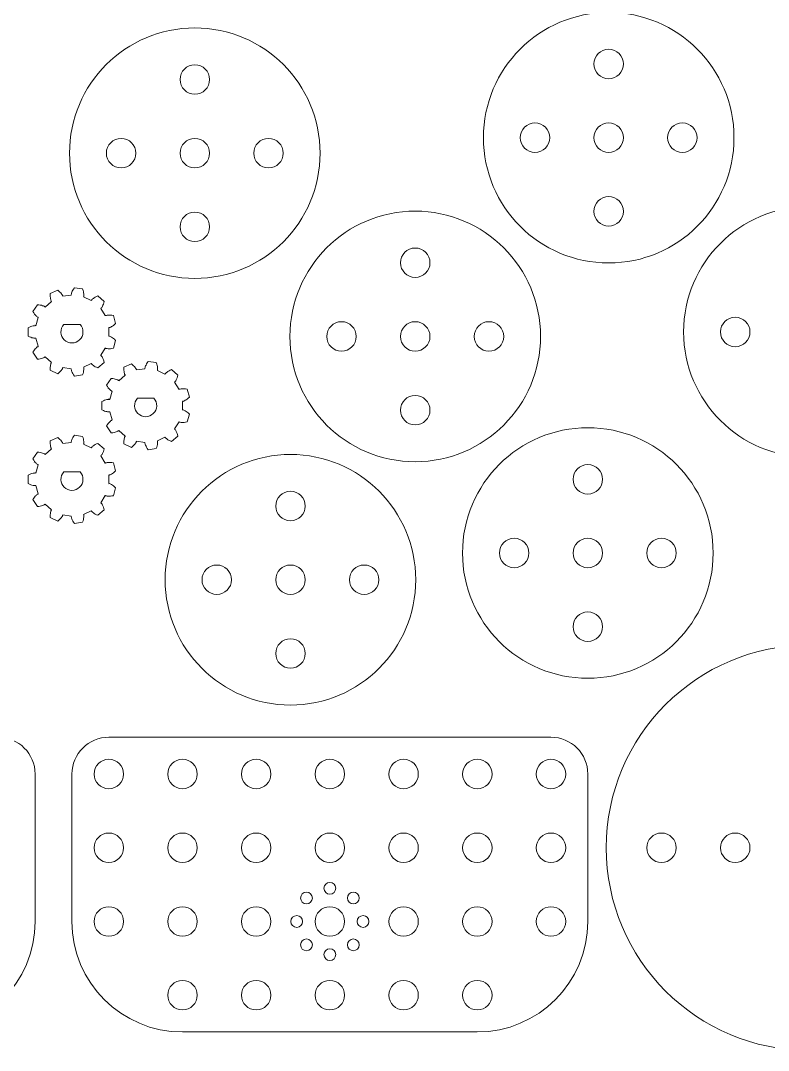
# Model space of a CAD drawing. Extents: x 2 to 290, y 2 to 418.
# Drawn here: x 73 to 174.5, y 2.5 to 142.2 of the extents above; entities that cross this region are included whole.
import ezdxf

# ---------------------------------------------------------------- set-up
doc = ezdxf.new("R2010")
doc.units = 0
doc.layers.add('layer 1', color=1, linetype='Continuous', lineweight=0)

msp = doc.modelspace()

# ---------------------------------------------------------------- linework, layer by layer
at = {"layer": 'layer 1', "lineweight": 0}
for p, q in [((77.04, 104.99), (77.05, 105.2)), ((77.05, 104.8), (77.04, 104.99)), ((78.07, 105.67), (77.05, 105.2)), ((77.05, 105.2), (77.05, 105.2)), ((78.23, 105.54), (78.07, 105.67)), ((78.07, 105.67), (78.07, 105.67)), ((78.37, 105.41), (78.23, 105.54)), ((78.48, 105.29), (78.37, 105.41)), ((78.57, 105.18), (78.48, 105.29)), ((78.64, 105.08), (78.57, 105.18)), ((78.7, 105), (78.64, 105.08)), ((78.73, 104.93), (78.7, 105)), ((78.76, 104.88), (78.73, 104.93)), ((78.77, 104.85), (78.76, 104.88)), ((79.9, 105), (78.77, 104.84)), ((78.77, 104.84), (78.77, 104.85)), ((79.9, 105.04), (79.91, 105.1)), ((79.9, 105.01), (79.9, 105.04)), ((79.9, 105), (79.9, 105.01)), ((79.91, 105.1), (79.93, 105.17)), ((79.93, 105.17), (79.95, 105.27)), ((79.95, 105.27), (79.99, 105.38)), ((79.99, 105.38), (80.05, 105.51)), ((80.05, 105.51), (80.12, 105.66)), ((80.12, 105.66), (80.22, 105.82)), ((80.22, 105.82), (80.34, 105.99)), ((80.34, 105.99), (80.34, 105.99)), ((81.45, 105.83), (80.34, 105.99)), ((81.51, 105.63), (81.45, 105.83)), ((81.45, 105.83), (81.45, 105.83)), ((81.56, 105.45), (81.51, 105.63)), ((81.59, 105.29), (81.56, 105.45)), ((81.61, 105.15), (81.59, 105.29)), ((81.6, 104.85), (81.61, 104.93)), ((81.6, 104.8), (81.6, 104.85)), ((81.61, 105.03), (81.61, 105.15)), ((81.61, 104.93), (81.61, 105.03)), ((83.34, 104.8), (83.53, 104.88)), ((83.53, 104.88), (83.53, 104.88)), ((84.38, 104.15), (83.53, 104.88)), ((75.32, 103.7), (74.71, 102.76)), ((75.53, 103.68), (75.32, 103.7)), ((75.32, 103.7), (75.32, 103.7)), ((75.71, 103.65), (75.53, 103.68)), ((75.87, 103.61), (75.71, 103.65)), ((76.01, 103.56), (75.87, 103.61)), ((76.12, 103.52), (76.01, 103.56)), ((76.21, 103.48), (76.12, 103.52)), ((76.28, 103.44), (76.21, 103.48)), ((76.32, 103.41), (76.28, 103.44)), ((77.22, 104.13), (76.36, 103.38)), ((77.07, 104.64), (77.05, 104.8)), ((77.09, 104.5), (77.07, 104.64)), ((77.12, 104.38), (77.09, 104.5)), ((77.15, 104.29), (77.12, 104.38)), ((77.18, 104.22), (77.15, 104.29)), ((77.2, 104.17), (77.18, 104.22)), ((77.21, 104.14), (77.2, 104.17)), ((77.22, 104.13), (77.21, 104.14)), ((81.59, 104.77), (81.6, 104.8)), ((81.59, 104.76), (81.59, 104.77)), ((82.62, 104.28), (81.59, 104.76)), ((82.62, 104.28), (82.63, 104.29)), ((82.63, 104.29), (82.65, 104.32)), ((82.65, 104.32), (82.69, 104.36)), ((82.69, 104.36), (82.74, 104.41)), ((82.74, 104.41), (82.81, 104.48)), ((82.81, 104.48), (82.91, 104.55)), ((82.91, 104.55), (83.03, 104.63)), ((83.03, 104.63), (83.17, 104.72)), ((83.17, 104.72), (83.34, 104.8)), ((84.08, 103.38), (84.14, 103.49)), ((84.14, 103.49), (84.2, 103.61)), ((84.2, 103.61), (84.27, 103.77)), ((84.27, 103.77), (84.33, 103.94)), ((84.33, 103.94), (84.38, 104.15)), ((84.38, 104.15), (84.38, 104.15)), ((74.82, 102.58), (74.71, 102.76)), ((74.71, 102.76), (74.71, 102.76)), ((74.93, 102.42), (74.82, 102.58)), ((74.84, 102.26), (74.84, 102.26)), ((75.03, 102.3), (74.93, 102.42)), ((75.13, 102.19), (75.03, 102.3)), ((75.21, 102.11), (75.13, 102.19)), ((75.29, 102.04), (75.21, 102.11)), ((75.35, 102), (75.29, 102.04)), ((76.35, 103.39), (76.32, 103.41)), ((76.36, 103.38), (76.35, 103.39)), ((84.53, 102.21), (83.91, 103.17)), ((83.91, 103.17), (83.92, 103.17)), ((83.92, 103.17), (83.94, 103.2)), ((83.94, 103.2), (83.98, 103.24)), ((83.98, 103.24), (84.03, 103.3)), ((84.03, 103.3), (84.08, 103.38)), ((84.53, 102.21), (84.54, 102.21)), ((84.54, 102.21), (84.57, 102.22)), ((84.57, 102.22), (84.62, 102.24)), ((84.62, 102.24), (84.7, 102.25)), ((84.7, 102.25), (84.8, 102.27)), ((84.8, 102.27), (84.92, 102.28)), ((84.92, 102.28), (85.06, 102.28)), ((85.06, 102.28), (85.22, 102.28)), ((85.22, 102.28), (85.41, 102.26)), ((85.41, 102.26), (85.62, 102.22)), ((85.62, 102.22), (85.62, 102.22)), ((85.93, 101.14), (85.62, 102.22)), ((74.26, 100.65), (74.07, 100.56)), ((74.43, 100.73), (74.26, 100.65)), ((74.58, 100.78), (74.43, 100.73)), ((74.72, 100.82), (74.58, 100.78)), ((74.84, 100.84), (74.72, 100.82)), ((74.94, 100.85), (74.84, 100.84)), ((75.02, 100.86), (74.94, 100.85)), ((74.98, 100.98), (74.98, 100.98)), ((75.07, 100.86), (75.02, 100.86)), ((75.1, 100.85), (75.07, 100.86)), ((75.12, 100.85), (75.1, 100.85)), ((75.44, 101.95), (75.12, 100.85)), ((75.4, 101.97), (75.35, 102)), ((75.43, 101.95), (75.4, 101.97)), ((75.44, 101.95), (75.43, 101.95)), ((81.12, 101), (78.88, 101)), ((85.01, 100.64), (85.01, 100.64)), ((85.11, 100.59), (85.18, 100.62)), ((85.18, 100.62), (85.27, 100.66)), ((85.27, 100.66), (85.38, 100.72)), ((85.38, 100.72), (85.5, 100.79)), ((85.5, 100.79), (85.63, 100.89)), ((85.63, 100.89), (85.78, 101)), ((85.78, 101), (85.93, 101.14)), ((85.93, 101.14), (85.93, 101.14)), ((74.07, 100.56), (74.07, 100.56)), ((74.07, 100.56), (74.07, 99.44)), ((74.26, 99.35), (74.07, 99.44)), ((74.07, 99.44), (74.07, 99.44)), ((74.43, 99.27), (74.26, 99.35)), ((74.58, 99.22), (74.43, 99.27)), ((85.01, 99.43), (85.01, 100.57)), ((85.01, 100.57), (85.02, 100.57)), ((85.01, 99.43), (85.02, 99.43)), ((85.01, 99.36), (85.01, 99.36)), ((85.02, 100.57), (85.05, 100.58)), ((85.02, 99.43), (85.05, 99.42)), ((85.05, 100.58), (85.11, 100.59)), ((85.05, 99.42), (85.11, 99.41)), ((85.11, 99.41), (85.18, 99.38)), ((85.18, 99.38), (85.27, 99.34)), ((85.27, 99.34), (85.38, 99.28)), ((85.38, 99.28), (85.5, 99.21)), ((74.72, 99.18), (74.58, 99.22)), ((74.84, 99.16), (74.72, 99.18)), ((74.94, 99.15), (74.84, 99.16)), ((75.02, 99.14), (74.94, 99.15)), ((75.07, 99.14), (75.02, 99.14)), ((75.1, 99.15), (75.07, 99.14)), ((75.12, 99.15), (75.1, 99.15)), ((75.12, 99.15), (75.44, 98.05)), ((75.21, 97.89), (75.13, 97.81)), ((75.29, 97.96), (75.21, 97.89)), ((75.35, 98), (75.29, 97.96)), ((75.4, 98.03), (75.35, 98)), ((75.43, 98.05), (75.4, 98.03)), ((75.44, 98.05), (75.43, 98.05)), ((85.5, 99.21), (85.63, 99.11)), ((85.62, 97.78), (85.93, 98.86)), ((85.63, 99.11), (85.78, 99)), ((85.78, 99), (85.93, 98.86)), ((85.93, 98.86), (85.93, 98.86)), ((74.82, 97.42), (74.71, 97.24)), ((74.71, 97.24), (74.71, 97.24)), ((74.71, 97.24), (75.32, 96.3)), ((74.93, 97.58), (74.82, 97.42)), ((75.03, 97.7), (74.93, 97.58)), ((75.13, 97.81), (75.03, 97.7)), ((76.01, 96.44), (75.87, 96.39)), ((76.12, 96.48), (76.01, 96.44)), ((76.21, 96.52), (76.12, 96.48)), ((76.28, 96.56), (76.21, 96.52)), ((76.32, 96.59), (76.28, 96.56)), ((76.35, 96.61), (76.32, 96.59)), ((76.36, 96.62), (76.35, 96.61)), ((76.36, 96.62), (77.22, 95.87)), ((83.91, 96.83), (84.53, 97.79)), ((83.91, 96.83), (83.92, 96.83)), ((83.92, 96.83), (83.94, 96.8)), ((83.94, 96.8), (83.98, 96.76)), ((83.98, 96.76), (84.03, 96.7)), ((84.03, 96.7), (84.08, 96.62)), ((84.08, 96.62), (84.14, 96.51)), ((84.14, 96.51), (84.2, 96.39)), ((84.53, 97.79), (84.54, 97.79)), ((84.54, 97.79), (84.57, 97.78)), ((84.57, 97.78), (84.62, 97.76)), ((84.62, 97.76), (84.7, 97.75)), ((84.7, 97.75), (84.8, 97.73)), ((84.8, 97.73), (84.92, 97.72)), ((84.92, 97.72), (85.06, 97.72)), ((85.06, 97.72), (85.22, 97.72)), ((85.22, 97.72), (85.41, 97.74)), ((85.41, 97.74), (85.62, 97.78)), ((85.62, 97.78), (85.62, 97.78)), ((75.53, 96.32), (75.32, 96.3)), ((75.32, 96.3), (75.32, 96.3)), ((75.71, 96.35), (75.53, 96.32)), ((75.87, 96.39), (75.71, 96.35)), ((77.05, 95.2), (77.04, 95.01)), ((77.07, 95.36), (77.05, 95.2)), ((77.09, 95.5), (77.07, 95.36)), ((77.12, 95.62), (77.09, 95.5)), ((77.15, 95.71), (77.12, 95.62)), ((77.18, 95.78), (77.15, 95.71)), ((77.2, 95.83), (77.18, 95.78)), ((77.21, 95.86), (77.2, 95.83)), ((77.22, 95.87), (77.21, 95.86)), ((78.73, 95.07), (78.7, 95)), ((78.76, 95.12), (78.73, 95.07)), ((78.77, 95.15), (78.76, 95.12)), ((78.77, 95.16), (78.77, 95.15)), ((78.77, 95.16), (79.9, 95)), ((81.59, 95.24), (82.62, 95.72)), ((81.59, 95.24), (81.59, 95.23)), ((81.59, 95.23), (81.6, 95.2)), ((81.6, 95.2), (81.6, 95.15)), ((81.6, 95.15), (81.61, 95.07)), ((81.61, 95.07), (81.61, 94.97)), ((82.62, 95.72), (82.63, 95.71)), ((82.63, 95.71), (82.65, 95.68)), ((82.65, 95.68), (82.69, 95.64)), ((82.69, 95.64), (82.74, 95.59)), ((82.74, 95.59), (82.81, 95.52)), ((82.81, 95.52), (82.91, 95.45)), ((82.91, 95.45), (83.03, 95.37)), ((83.03, 95.37), (83.17, 95.28)), ((83.17, 95.28), (83.34, 95.2)), ((83.34, 95.2), (83.53, 95.12)), ((83.53, 95.12), (84.38, 95.85)), ((83.53, 95.12), (83.53, 95.12)), ((84.2, 96.39), (84.27, 96.23)), ((84.27, 96.23), (84.33, 96.06)), ((84.33, 96.06), (84.38, 95.85)), ((84.38, 95.85), (84.38, 95.85)), ((87.04, 94.99), (87.05, 95.2)), ((88.07, 95.67), (87.05, 95.2)), ((87.05, 95.2), (87.05, 95.2)), ((88.23, 95.54), (88.07, 95.67)), ((88.07, 95.67), (88.07, 95.67)), ((88.37, 95.41), (88.23, 95.54)), ((88.48, 95.29), (88.37, 95.41)), ((88.57, 95.18), (88.48, 95.29)), ((88.64, 95.08), (88.57, 95.18)), ((88.7, 95), (88.64, 95.08)), ((89.9, 95.04), (89.91, 95.1)), ((89.9, 95.01), (89.9, 95.04)), ((89.91, 95.1), (89.93, 95.17)), ((89.93, 95.17), (89.95, 95.27)), ((89.95, 95.27), (89.99, 95.38)), ((89.99, 95.38), (90.05, 95.51)), ((90.05, 95.51), (90.12, 95.66)), ((90.12, 95.66), (90.22, 95.82)), ((90.22, 95.82), (90.34, 95.99)), ((90.34, 95.99), (90.34, 95.99)), ((91.45, 95.83), (90.34, 95.99)), ((91.51, 95.63), (91.45, 95.83)), ((91.45, 95.83), (91.45, 95.83)), ((91.56, 95.45), (91.51, 95.63)), ((91.59, 95.29), (91.56, 95.45)), ((91.61, 95.15), (91.59, 95.29)), ((91.61, 95.03), (91.61, 95.15)), ((77.04, 95.01), (77.05, 94.8)), ((77.05, 94.8), (77.05, 94.8)), ((77.05, 94.8), (78.07, 94.33)), ((78.23, 94.46), (78.07, 94.33)), ((78.07, 94.33), (78.07, 94.33)), ((78.37, 94.59), (78.23, 94.46)), ((78.48, 94.71), (78.37, 94.59)), ((78.57, 94.82), (78.48, 94.71)), ((78.64, 94.92), (78.57, 94.82)), ((78.7, 95), (78.64, 94.92)), ((79.9, 95), (79.9, 94.99)), ((79.9, 94.99), (79.9, 94.96)), ((79.9, 94.96), (79.91, 94.9)), ((79.91, 94.9), (79.93, 94.83)), ((79.93, 94.83), (79.95, 94.73)), ((79.95, 94.73), (79.99, 94.62)), ((79.99, 94.62), (80.05, 94.49)), ((80.05, 94.49), (80.12, 94.34)), ((80.12, 94.34), (80.22, 94.18)), ((80.22, 94.18), (80.34, 94.01)), ((80.34, 94.01), (81.45, 94.17)), ((80.34, 94.01), (80.34, 94.01)), ((81.51, 94.37), (81.45, 94.17)), ((81.45, 94.17), (81.45, 94.17)), ((81.56, 94.55), (81.51, 94.37)), ((81.59, 94.71), (81.56, 94.55)), ((81.61, 94.85), (81.59, 94.71)), ((81.61, 94.97), (81.61, 94.85)), ((85.32, 93.7), (84.71, 92.76)), ((85.53, 93.68), (85.32, 93.7)), ((85.32, 93.7), (85.32, 93.7)), ((85.71, 93.65), (85.53, 93.68)), ((85.87, 93.61), (85.71, 93.65)), ((87.22, 94.13), (86.36, 93.38)), ((87.05, 94.8), (87.04, 94.99)), ((87.07, 94.64), (87.05, 94.8)), ((87.09, 94.5), (87.07, 94.64)), ((87.12, 94.38), (87.09, 94.5)), ((87.15, 94.29), (87.12, 94.38)), ((87.18, 94.22), (87.15, 94.29)), ((87.2, 94.17), (87.18, 94.22)), ((87.21, 94.14), (87.2, 94.17)), ((87.22, 94.13), (87.21, 94.14)), ((88.73, 94.93), (88.7, 95)), ((88.76, 94.88), (88.73, 94.93)), ((88.77, 94.85), (88.76, 94.88)), ((89.9, 95), (88.77, 94.84)), ((88.77, 94.84), (88.77, 94.85)), ((89.9, 95), (89.9, 95.01)), ((91.59, 94.77), (91.6, 94.8)), ((91.59, 94.76), (91.59, 94.77)), ((92.62, 94.28), (91.59, 94.76)), ((91.6, 94.85), (91.61, 94.93)), ((91.6, 94.8), (91.6, 94.85)), ((91.61, 94.93), (91.61, 95.03)), ((92.62, 94.28), (92.63, 94.29)), ((92.63, 94.29), (92.65, 94.32)), ((92.65, 94.32), (92.69, 94.36)), ((92.69, 94.36), (92.74, 94.41)), ((92.74, 94.41), (92.81, 94.48)), ((92.81, 94.48), (92.91, 94.55)), ((92.91, 94.55), (93.03, 94.63)), ((93.03, 94.63), (93.17, 94.72)), ((93.17, 94.72), (93.34, 94.8)), ((93.34, 94.8), (93.53, 94.88)), ((93.53, 94.88), (93.53, 94.88)), ((94.38, 94.15), (93.53, 94.88)), ((94.2, 93.61), (94.27, 93.77)), ((94.27, 93.77), (94.33, 93.94)), ((94.33, 93.94), (94.38, 94.15)), ((94.38, 94.15), (94.38, 94.15)), ((84.82, 92.58), (84.71, 92.76)), ((84.71, 92.76), (84.71, 92.76)), ((84.93, 92.42), (84.82, 92.58)), ((84.84, 92.26), (84.84, 92.26)), ((85.03, 92.3), (84.93, 92.42)), ((85.13, 92.19), (85.03, 92.3)), ((86.01, 93.56), (85.87, 93.61)), ((86.12, 93.52), (86.01, 93.56)), ((86.21, 93.48), (86.12, 93.52)), ((86.28, 93.44), (86.21, 93.48)), ((86.32, 93.41), (86.28, 93.44)), ((86.35, 93.39), (86.32, 93.41)), ((86.36, 93.38), (86.35, 93.39)), ((94.53, 92.21), (93.91, 93.17)), ((93.91, 93.17), (93.92, 93.17)), ((93.92, 93.17), (93.94, 93.2)), ((93.94, 93.2), (93.98, 93.24)), ((93.98, 93.24), (94.03, 93.3)), ((94.03, 93.3), (94.08, 93.38)), ((94.08, 93.38), (94.14, 93.49)), ((94.14, 93.49), (94.2, 93.61)), ((94.57, 92.22), (94.62, 92.24)), ((94.62, 92.24), (94.7, 92.25)), ((94.7, 92.25), (94.8, 92.27)), ((94.8, 92.27), (94.92, 92.28)), ((94.92, 92.28), (95.06, 92.28)), ((95.06, 92.28), (95.22, 92.28)), ((95.22, 92.28), (95.41, 92.26)), ((95.41, 92.26), (95.62, 92.22)), ((84.84, 90.84), (84.72, 90.82)), ((84.94, 90.85), (84.84, 90.84)), ((85.02, 90.86), (84.94, 90.85)), ((84.98, 90.98), (84.98, 90.98)), ((85.07, 90.86), (85.02, 90.86)), ((85.1, 90.85), (85.07, 90.86)), ((85.12, 90.85), (85.1, 90.85)), ((85.44, 91.95), (85.12, 90.85)), ((85.21, 92.11), (85.13, 92.19)), ((85.29, 92.04), (85.21, 92.11)), ((85.35, 92), (85.29, 92.04)), ((85.4, 91.97), (85.35, 92)), ((85.43, 91.95), (85.4, 91.97)), ((85.44, 91.95), (85.43, 91.95)), ((91.12, 91), (88.88, 91)), ((94.53, 92.21), (94.54, 92.21)), ((94.54, 92.21), (94.57, 92.22)), ((95.5, 90.79), (95.63, 90.89)), ((95.62, 92.22), (95.62, 92.22)), ((95.93, 91.14), (95.62, 92.22)), ((95.63, 90.89), (95.78, 91)), ((95.78, 91), (95.93, 91.14)), ((95.93, 91.14), (95.93, 91.14)), ((84.26, 90.65), (84.07, 90.56)), ((84.07, 90.56), (84.07, 90.56)), ((84.07, 90.56), (84.07, 89.44)), ((84.43, 90.73), (84.26, 90.65)), ((84.58, 90.78), (84.43, 90.73)), ((84.72, 90.82), (84.58, 90.78)), ((95.01, 90.64), (95.01, 90.64)), ((95.01, 89.43), (95.01, 90.57)), ((95.01, 90.57), (95.02, 90.57)), ((95.02, 90.57), (95.05, 90.58)), ((95.05, 90.58), (95.11, 90.59)), ((95.11, 90.59), (95.18, 90.62)), ((95.18, 90.62), (95.27, 90.66)), ((95.27, 90.66), (95.38, 90.72)), ((95.38, 90.72), (95.5, 90.79)), ((84.26, 89.35), (84.07, 89.44)), ((84.07, 89.44), (84.07, 89.44)), ((84.43, 89.27), (84.26, 89.35)), ((84.58, 89.22), (84.43, 89.27)), ((84.72, 89.18), (84.58, 89.22)), ((84.84, 89.16), (84.72, 89.18)), ((84.94, 89.15), (84.84, 89.16)), ((85.02, 89.14), (84.94, 89.15)), ((85.07, 89.14), (85.02, 89.14)), ((85.1, 89.15), (85.07, 89.14)), ((85.12, 89.15), (85.1, 89.15)), ((85.12, 89.15), (85.44, 88.05)), ((85.43, 88.05), (85.4, 88.03)), ((85.44, 88.05), (85.43, 88.05)), ((95.01, 89.43), (95.02, 89.43)), ((95.01, 89.36), (95.01, 89.36)), ((95.02, 89.43), (95.05, 89.42)), ((95.05, 89.42), (95.11, 89.41)), ((95.11, 89.41), (95.18, 89.38)), ((95.18, 89.38), (95.27, 89.34)), ((95.27, 89.34), (95.38, 89.28)), ((95.38, 89.28), (95.5, 89.21)), ((95.5, 89.21), (95.63, 89.11)), ((95.62, 87.78), (95.93, 88.86)), ((95.63, 89.11), (95.78, 89)), ((95.78, 89), (95.93, 88.86)), ((95.93, 88.86), (95.93, 88.86)), ((84.82, 87.42), (84.71, 87.24)), ((84.71, 87.24), (84.71, 87.24)), ((84.71, 87.24), (85.32, 86.3)), ((84.93, 87.58), (84.82, 87.42)), ((85.03, 87.7), (84.93, 87.58)), ((85.13, 87.81), (85.03, 87.7)), ((85.21, 87.89), (85.13, 87.81)), ((85.29, 87.96), (85.21, 87.89)), ((85.35, 88), (85.29, 87.96)), ((85.4, 88.03), (85.35, 88)), ((93.91, 86.83), (94.53, 87.79)), ((93.91, 86.83), (93.92, 86.83)), ((93.92, 86.83), (93.94, 86.8)), ((93.94, 86.8), (93.98, 86.76)), ((93.98, 86.76), (94.03, 86.7)), ((94.03, 86.7), (94.08, 86.62)), ((94.53, 87.79), (94.54, 87.79)), ((94.54, 87.79), (94.57, 87.78)), ((94.57, 87.78), (94.62, 87.76)), ((94.62, 87.76), (94.7, 87.75)), ((94.7, 87.75), (94.8, 87.73)), ((94.8, 87.73), (94.92, 87.72)), ((94.92, 87.72), (95.06, 87.72)), ((95.06, 87.72), (95.22, 87.72)), ((95.22, 87.72), (95.41, 87.74)), ((95.41, 87.74), (95.62, 87.78)), ((95.62, 87.78), (95.62, 87.78)), ((78.07, 85.67), (77.05, 85.2)), ((78.23, 85.54), (78.07, 85.67)), ((78.07, 85.67), (78.07, 85.67)), ((78.37, 85.41), (78.23, 85.54)), ((78.48, 85.29), (78.37, 85.41)), ((78.57, 85.18), (78.48, 85.29)), ((79.93, 85.17), (79.95, 85.27)), ((79.95, 85.27), (79.99, 85.38)), ((79.99, 85.38), (80.05, 85.51)), ((80.05, 85.51), (80.12, 85.66)), ((80.12, 85.66), (80.22, 85.82)), ((80.22, 85.82), (80.34, 85.99)), ((80.34, 85.99), (80.34, 85.99)), ((81.45, 85.83), (80.34, 85.99)), ((81.51, 85.63), (81.45, 85.83)), ((81.45, 85.83), (81.45, 85.83)), ((81.56, 85.45), (81.51, 85.63)), ((81.59, 85.29), (81.56, 85.45)), ((81.61, 85.15), (81.59, 85.29)), ((85.53, 86.32), (85.32, 86.3)), ((85.32, 86.3), (85.32, 86.3)), ((85.71, 86.35), (85.53, 86.32)), ((85.87, 86.39), (85.71, 86.35)), ((86.01, 86.44), (85.87, 86.39)), ((86.12, 86.48), (86.01, 86.44)), ((86.21, 86.52), (86.12, 86.48)), ((86.28, 86.56), (86.21, 86.52)), ((86.32, 86.59), (86.28, 86.56)), ((86.35, 86.61), (86.32, 86.59)), ((86.36, 86.62), (86.35, 86.61)), ((86.36, 86.62), (87.22, 85.87)), ((87.07, 85.36), (87.05, 85.2)), ((87.09, 85.5), (87.07, 85.36)), ((87.12, 85.62), (87.09, 85.5)), ((87.15, 85.71), (87.12, 85.62)), ((87.18, 85.78), (87.15, 85.71)), ((87.2, 85.83), (87.18, 85.78)), ((87.21, 85.86), (87.2, 85.83)), ((87.22, 85.87), (87.21, 85.86)), ((91.59, 85.24), (92.62, 85.72)), ((92.62, 85.72), (92.63, 85.71)), ((92.63, 85.71), (92.65, 85.68)), ((92.65, 85.68), (92.69, 85.64)), ((92.69, 85.64), (92.74, 85.59)), ((92.74, 85.59), (92.81, 85.52)), ((92.81, 85.52), (92.91, 85.45)), ((92.91, 85.45), (93.03, 85.37)), ((93.03, 85.37), (93.17, 85.28)), ((93.17, 85.28), (93.34, 85.2)), ((93.53, 85.12), (94.38, 85.85)), ((94.08, 86.62), (94.14, 86.51)), ((94.14, 86.51), (94.2, 86.39)), ((94.2, 86.39), (94.27, 86.23)), ((94.27, 86.23), (94.33, 86.06)), ((94.33, 86.06), (94.38, 85.85)), ((94.38, 85.85), (94.38, 85.85)), ((77.22, 84.13), (76.36, 83.38)), ((77.04, 84.99), (77.05, 85.2)), ((77.05, 84.8), (77.04, 84.99)), ((77.05, 85.2), (77.05, 85.2)), ((77.07, 84.64), (77.05, 84.8)), ((77.09, 84.5), (77.07, 84.64)), ((77.12, 84.38), (77.09, 84.5)), ((77.15, 84.29), (77.12, 84.38)), ((77.18, 84.22), (77.15, 84.29)), ((77.2, 84.17), (77.18, 84.22)), ((77.21, 84.14), (77.2, 84.17)), ((77.22, 84.13), (77.21, 84.14)), ((78.64, 85.08), (78.57, 85.18)), ((78.7, 85), (78.64, 85.08)), ((78.73, 84.93), (78.7, 85)), ((78.76, 84.88), (78.73, 84.93)), ((78.77, 84.85), (78.76, 84.88)), ((79.9, 85), (78.77, 84.84)), ((78.77, 84.84), (78.77, 84.85)), ((79.9, 85.04), (79.91, 85.1)), ((79.9, 85.01), (79.9, 85.04)), ((79.9, 85), (79.9, 85.01)), ((79.91, 85.1), (79.93, 85.17)), ((81.59, 84.77), (81.6, 84.8)), ((81.59, 84.76), (81.59, 84.77)), ((82.62, 84.28), (81.59, 84.76)), ((81.6, 84.85), (81.61, 84.93)), ((81.6, 84.8), (81.6, 84.85)), ((81.61, 85.03), (81.61, 85.15)), ((81.61, 84.93), (81.61, 85.03)), ((82.62, 84.28), (82.63, 84.29)), ((82.63, 84.29), (82.65, 84.32)), ((82.65, 84.32), (82.69, 84.36)), ((82.69, 84.36), (82.74, 84.41)), ((82.74, 84.41), (82.81, 84.48)), ((82.81, 84.48), (82.91, 84.55)), ((82.91, 84.55), (83.03, 84.63)), ((83.03, 84.63), (83.17, 84.72)), ((83.17, 84.72), (83.34, 84.8)), ((83.34, 84.8), (83.53, 84.88)), ((83.53, 84.88), (83.53, 84.88)), ((84.38, 84.15), (83.53, 84.88)), ((84.27, 83.77), (84.33, 83.94)), ((84.33, 83.94), (84.38, 84.15)), ((84.38, 84.15), (84.38, 84.15)), ((87.05, 85.2), (87.04, 85.01)), ((87.04, 85.01), (87.05, 84.8)), ((87.05, 84.8), (87.05, 84.8)), ((87.05, 84.8), (88.07, 84.33)), ((88.23, 84.46), (88.07, 84.33)), ((88.07, 84.33), (88.07, 84.33)), ((88.37, 84.59), (88.23, 84.46)), ((88.48, 84.71), (88.37, 84.59)), ((88.57, 84.82), (88.48, 84.71)), ((88.64, 84.92), (88.57, 84.82)), ((88.7, 85), (88.64, 84.92)), ((88.73, 85.07), (88.7, 85)), ((88.76, 85.12), (88.73, 85.07)), ((88.77, 85.15), (88.76, 85.12)), ((88.77, 85.16), (88.77, 85.15)), ((88.77, 85.16), (89.9, 85)), ((89.9, 85), (89.9, 84.99)), ((89.9, 84.99), (89.9, 84.96)), ((89.9, 84.96), (89.91, 84.9)), ((89.91, 84.9), (89.93, 84.83)), ((89.93, 84.83), (89.95, 84.73)), ((89.95, 84.73), (89.99, 84.62)), ((89.99, 84.62), (90.05, 84.49)), ((90.05, 84.49), (90.12, 84.34)), ((90.12, 84.34), (90.22, 84.18)), ((90.22, 84.18), (90.34, 84.01)), ((90.34, 84.01), (91.45, 84.17)), ((90.34, 84.01), (90.34, 84.01)), ((91.51, 84.37), (91.45, 84.17)), ((91.45, 84.17), (91.45, 84.17)), ((91.56, 84.55), (91.51, 84.37)), ((91.59, 84.71), (91.56, 84.55)), ((91.59, 85.24), (91.59, 85.23)), ((91.59, 85.23), (91.6, 85.2)), ((91.61, 84.85), (91.59, 84.71)), ((91.6, 85.2), (91.6, 85.15)), ((91.6, 85.15), (91.61, 85.07)), ((91.61, 85.07), (91.61, 84.97)), ((91.61, 84.97), (91.61, 84.85)), ((93.34, 85.2), (93.53, 85.12)), ((93.53, 85.12), (93.53, 85.12)), ((75.32, 83.7), (74.71, 82.76)), ((74.82, 82.58), (74.71, 82.76)), ((74.71, 82.76), (74.71, 82.76)), ((74.93, 82.42), (74.82, 82.58)), ((75.53, 83.68), (75.32, 83.7)), ((75.32, 83.7), (75.32, 83.7)), ((75.71, 83.65), (75.53, 83.68)), ((75.87, 83.61), (75.71, 83.65)), ((76.01, 83.56), (75.87, 83.61)), ((76.12, 83.52), (76.01, 83.56)), ((76.21, 83.48), (76.12, 83.52)), ((76.28, 83.44), (76.21, 83.48)), ((76.32, 83.41), (76.28, 83.44)), ((76.35, 83.39), (76.32, 83.41)), ((76.36, 83.38), (76.35, 83.39)), ((84.53, 82.21), (83.91, 83.17)), ((83.91, 83.17), (83.92, 83.17)), ((83.92, 83.17), (83.94, 83.2)), ((83.94, 83.2), (83.98, 83.24)), ((83.98, 83.24), (84.03, 83.3)), ((84.03, 83.3), (84.08, 83.38)), ((84.08, 83.38), (84.14, 83.49)), ((84.14, 83.49), (84.2, 83.61)), ((84.2, 83.61), (84.27, 83.77)), ((74.84, 82.26), (74.84, 82.26)), ((75.03, 82.3), (74.93, 82.42)), ((75.13, 82.19), (75.03, 82.3)), ((75.44, 81.95), (75.12, 80.85)), ((75.21, 82.11), (75.13, 82.19)), ((75.29, 82.04), (75.21, 82.11)), ((75.35, 82), (75.29, 82.04)), ((75.4, 81.97), (75.35, 82)), ((75.43, 81.95), (75.4, 81.97)), ((75.44, 81.95), (75.43, 81.95)), ((84.53, 82.21), (84.54, 82.21)), ((84.54, 82.21), (84.57, 82.22)), ((84.57, 82.22), (84.62, 82.24)), ((84.62, 82.24), (84.7, 82.25)), ((84.7, 82.25), (84.8, 82.27)), ((84.8, 82.27), (84.92, 82.28)), ((84.92, 82.28), (85.06, 82.28)), ((85.06, 82.28), (85.22, 82.28)), ((85.22, 82.28), (85.41, 82.26)), ((85.41, 82.26), (85.62, 82.22)), ((85.62, 82.22), (85.62, 82.22)), ((85.93, 81.14), (85.62, 82.22)), ((85.78, 81), (85.93, 81.14)), ((85.93, 81.14), (85.93, 81.14)), ((74.26, 80.65), (74.07, 80.56)), ((74.07, 80.56), (74.07, 80.56)), ((74.07, 80.56), (74.07, 79.44)), ((74.43, 80.73), (74.26, 80.65)), ((74.58, 80.78), (74.43, 80.73)), ((74.72, 80.82), (74.58, 80.78)), ((74.84, 80.84), (74.72, 80.82)), ((74.94, 80.85), (74.84, 80.84)), ((75.02, 80.86), (74.94, 80.85)), ((74.98, 80.98), (74.98, 80.98)), ((75.07, 80.86), (75.02, 80.86)), ((75.1, 80.85), (75.07, 80.86)), ((75.12, 80.85), (75.1, 80.85)), ((81.12, 81), (78.88, 81)), ((85.01, 80.64), (85.01, 80.64)), ((85.01, 79.43), (85.01, 80.57)), ((85.01, 80.57), (85.02, 80.57)), ((85.02, 80.57), (85.05, 80.58)), ((85.05, 80.58), (85.11, 80.59)), ((85.11, 80.59), (85.18, 80.62)), ((85.18, 80.62), (85.27, 80.66)), ((85.27, 80.66), (85.38, 80.72)), ((85.38, 80.72), (85.5, 80.79)), ((85.5, 80.79), (85.63, 80.89)), ((85.63, 80.89), (85.78, 81)), ((74.26, 79.35), (74.07, 79.44)), ((74.07, 79.44), (74.07, 79.44)), ((74.43, 79.27), (74.26, 79.35)), ((74.58, 79.22), (74.43, 79.27)), ((74.72, 79.18), (74.58, 79.22)), ((74.84, 79.16), (74.72, 79.18)), ((74.94, 79.15), (74.84, 79.16)), ((75.02, 79.14), (74.94, 79.15)), ((75.07, 79.14), (75.02, 79.14)), ((75.1, 79.15), (75.07, 79.14)), ((75.12, 79.15), (75.1, 79.15)), ((75.12, 79.15), (75.44, 78.05)), ((85.01, 79.43), (85.02, 79.43)), ((85.01, 79.36), (85.01, 79.36)), ((85.02, 79.43), (85.05, 79.42)), ((85.05, 79.42), (85.11, 79.41)), ((85.11, 79.41), (85.18, 79.38)), ((85.18, 79.38), (85.27, 79.34)), ((85.27, 79.34), (85.38, 79.28)), ((85.38, 79.28), (85.5, 79.21)), ((85.5, 79.21), (85.63, 79.11)), ((85.62, 77.78), (85.93, 78.86)), ((85.63, 79.11), (85.78, 79)), ((85.78, 79), (85.93, 78.86)), ((85.93, 78.86), (85.93, 78.86)), ((74.82, 77.42), (74.71, 77.24)), ((74.71, 77.24), (74.71, 77.24)), ((74.71, 77.24), (75.32, 76.3)), ((74.93, 77.58), (74.82, 77.42)), ((75.03, 77.7), (74.93, 77.58)), ((75.13, 77.81), (75.03, 77.7)), ((75.21, 77.89), (75.13, 77.81)), ((75.29, 77.96), (75.21, 77.89)), ((75.35, 78), (75.29, 77.96)), ((75.4, 78.03), (75.35, 78)), ((75.43, 78.05), (75.4, 78.03)), ((75.44, 78.05), (75.43, 78.05)), ((83.91, 76.83), (84.53, 77.79)), ((84.53, 77.79), (84.54, 77.79)), ((84.54, 77.79), (84.57, 77.78)), ((84.57, 77.78), (84.62, 77.76)), ((84.62, 77.76), (84.7, 77.75)), ((84.7, 77.75), (84.8, 77.73)), ((84.8, 77.73), (84.92, 77.72)), ((84.92, 77.72), (85.06, 77.72)), ((85.06, 77.72), (85.22, 77.72)), ((85.22, 77.72), (85.41, 77.74)), ((85.41, 77.74), (85.62, 77.78)), ((85.62, 77.78), (85.62, 77.78)), ((75.53, 76.32), (75.32, 76.3)), ((75.32, 76.3), (75.32, 76.3)), ((75.71, 76.35), (75.53, 76.32)), ((75.87, 76.39), (75.71, 76.35)), ((76.01, 76.44), (75.87, 76.39)), ((76.12, 76.48), (76.01, 76.44)), ((76.21, 76.52), (76.12, 76.48)), ((76.28, 76.56), (76.21, 76.52)), ((76.32, 76.59), (76.28, 76.56)), ((76.35, 76.61), (76.32, 76.59)), ((76.36, 76.62), (76.35, 76.61)), ((76.36, 76.62), (77.22, 75.87)), ((77.09, 75.5), (77.07, 75.36)), ((77.12, 75.62), (77.09, 75.5)), ((77.15, 75.71), (77.12, 75.62)), ((77.18, 75.78), (77.15, 75.71)), ((77.2, 75.83), (77.18, 75.78)), ((77.21, 75.86), (77.2, 75.83)), ((77.22, 75.87), (77.21, 75.86)), ((81.59, 75.24), (82.62, 75.72)), ((82.62, 75.72), (82.63, 75.71)), ((82.63, 75.71), (82.65, 75.68)), ((82.65, 75.68), (82.69, 75.64)), ((82.69, 75.64), (82.74, 75.59)), ((82.74, 75.59), (82.81, 75.52)), ((82.81, 75.52), (82.91, 75.45)), ((83.53, 75.12), (84.38, 75.85)), ((83.91, 76.83), (83.92, 76.83)), ((83.92, 76.83), (83.94, 76.8)), ((83.94, 76.8), (83.98, 76.76)), ((83.98, 76.76), (84.03, 76.7)), ((84.03, 76.7), (84.08, 76.62)), ((84.08, 76.62), (84.14, 76.51)), ((84.14, 76.51), (84.2, 76.39)), ((84.2, 76.39), (84.27, 76.23)), ((84.27, 76.23), (84.33, 76.06)), ((84.33, 76.06), (84.38, 75.85)), ((84.38, 75.85), (84.38, 75.85)), ((77.05, 75.2), (77.04, 75.01)), ((77.04, 75.01), (77.05, 74.8)), ((77.07, 75.36), (77.05, 75.2)), ((77.05, 74.8), (77.05, 74.8)), ((77.05, 74.8), (78.07, 74.33)), ((78.23, 74.46), (78.07, 74.33)), ((78.07, 74.33), (78.07, 74.33)), ((78.37, 74.59), (78.23, 74.46)), ((78.48, 74.71), (78.37, 74.59)), ((78.57, 74.82), (78.48, 74.71)), ((78.64, 74.92), (78.57, 74.82)), ((78.7, 75), (78.64, 74.92)), ((78.73, 75.07), (78.7, 75)), ((78.76, 75.12), (78.73, 75.07)), ((78.77, 75.15), (78.76, 75.12)), ((78.77, 75.16), (78.77, 75.15)), ((78.77, 75.16), (79.9, 75)), ((79.9, 75), (79.9, 74.99)), ((79.9, 74.99), (79.9, 74.96)), ((79.9, 74.96), (79.91, 74.9)), ((79.91, 74.9), (79.93, 74.83)), ((79.93, 74.83), (79.95, 74.73)), ((79.95, 74.73), (79.99, 74.62)), ((79.99, 74.62), (80.05, 74.49)), ((80.05, 74.49), (80.12, 74.34)), ((80.12, 74.34), (80.22, 74.18)), ((80.22, 74.18), (80.34, 74.01)), ((80.34, 74.01), (81.45, 74.17)), ((81.51, 74.37), (81.45, 74.17)), ((81.45, 74.17), (81.45, 74.17)), ((81.56, 74.55), (81.51, 74.37)), ((81.59, 74.71), (81.56, 74.55)), ((81.59, 75.24), (81.59, 75.23)), ((81.59, 75.23), (81.6, 75.2)), ((81.61, 74.85), (81.59, 74.71)), ((81.6, 75.2), (81.6, 75.15)), ((81.6, 75.15), (81.61, 75.07)), ((81.61, 75.07), (81.61, 74.97)), ((81.61, 74.97), (81.61, 74.85)), ((82.91, 75.45), (83.03, 75.37)), ((83.03, 75.37), (83.17, 75.28)), ((83.17, 75.28), (83.34, 75.2)), ((83.34, 75.2), (83.53, 75.12)), ((83.53, 75.12), (83.53, 75.12)), ((80.34, 74.01), (80.34, 74.01)), ((85, 45), (145, 45)), ((75, 40), (75, 20)), ((80, 20), (80, 40)), ((150, 40), (150, 20)), ((135, 5), (95, 5))]:
    msp.add_line(p, q, dxfattribs=at)
for centre, radius in [((152.83, 126.36), 17), ((96.67, 124.26), 17), ((152.83, 136.36), 2), ((96.67, 134.26), 2), ((142.83, 126.36), 2), ((152.83, 126.36), 2), ((162.83, 126.36), 2), ((86.67, 124.26), 2), ((96.67, 124.26), 2), ((106.67, 124.26), 2), ((152.83, 116.36), 2), ((96.67, 114.26), 2), ((126.58, 99.39), 17), ((180, 100), 17), ((126.58, 109.39), 2), ((116.58, 99.39), 2), ((126.58, 99.39), 2), ((136.58, 99.39), 2), ((170, 100), 2), ((126.58, 89.39), 2), ((150, 70), 17), ((109.65, 66.37), 17), ((150, 80), 2), ((109.65, 76.37), 2), ((140, 70), 2), ((150, 70), 2), ((160, 70), 2), ((99.65, 66.37), 2), ((109.65, 66.37), 2), ((119.65, 66.37), 2), ((150, 60), 2), ((109.65, 56.37), 2), ((180, 30), 27.5), ((85, 40), 2), ((95, 40), 2), ((105, 40), 2), ((115, 40), 2), ((125, 40), 2), ((135, 40), 2), ((145, 40), 2), ((85, 30), 2), ((95, 30), 2), ((105, 30), 2), ((115, 30), 2), ((125, 30), 2), ((135, 30), 2), ((145, 30), 2), ((160, 30), 2), ((170, 30), 2), ((115, 24.5), 0.8), ((111.82, 23.18), 0.8), ((118.18, 23.18), 0.8), ((85, 20), 2), ((95, 20), 2), ((105, 20), 2), ((115, 20), 2), ((125, 20), 2), ((135, 20), 2), ((145, 20), 2), ((110.5, 20), 0.8), ((119.5, 20), 0.8), ((111.82, 16.82), 0.8), ((118.18, 16.82), 0.8), ((115, 15.5), 0.8), ((95, 10), 2), ((105, 10), 2), ((115, 10), 2), ((125, 10), 2), ((135, 10), 2)]:
    msp.add_circle(centre, radius, dxfattribs=at)
for centre, radius, start, end in [((80, 100), 1.5, 138.1897, 41.8103), ((90, 90), 1.5, 138.1897, 41.8103), ((80, 80), 1.5, 138.1897, 41.8103), ((70, 40), 5, 0, 90), ((85, 40), 5, 90, 180), ((145, 40), 5, 0, 90), ((60, 20), 15, 270, 0), ((95, 20), 15, 180, 270), ((135, 20), 15, 270, 0)]:
    msp.add_arc(centre, radius, start, end, dxfattribs=at)

doc.saveas('drawing.dxf')
